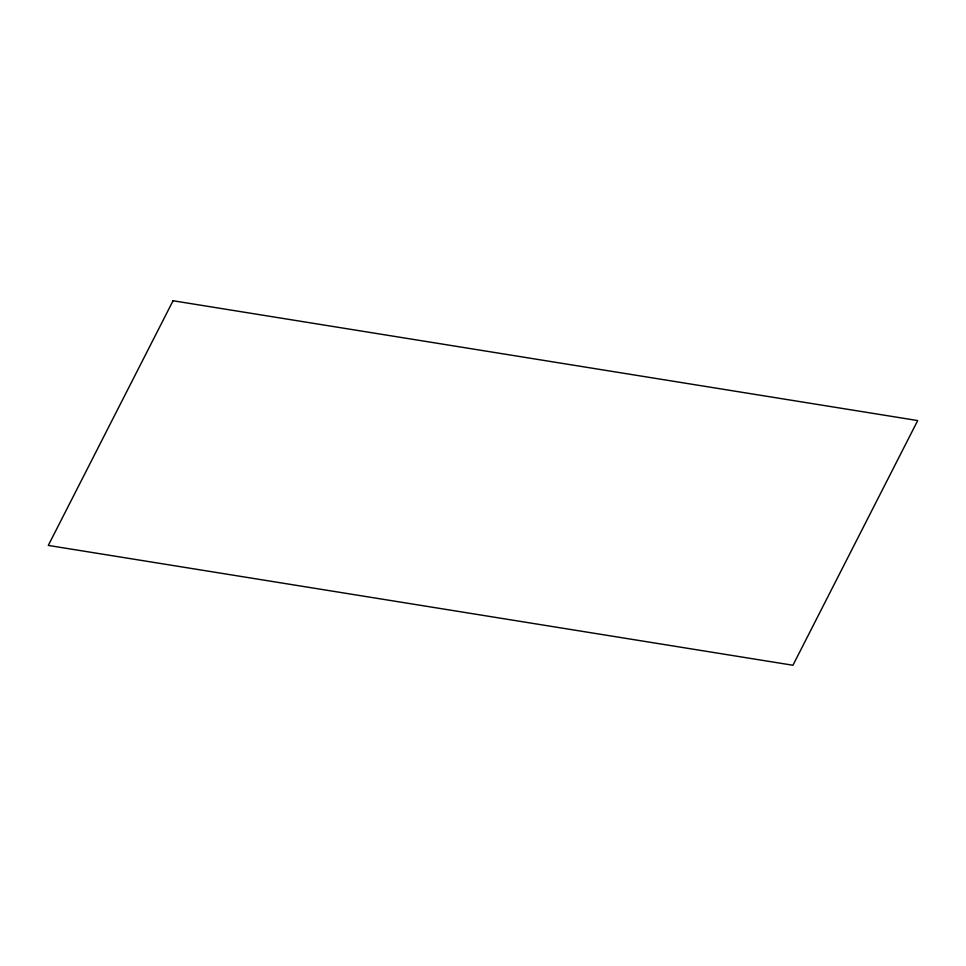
<?xml version="1.0" encoding="UTF-8"?>
<svg xmlns="http://www.w3.org/2000/svg" width="966" height="966" viewBox="0 0 966 966"><rect width="100%" height="100%" fill="white"/><g stroke="black" fill="none" stroke-linecap="round" stroke-linejoin="round"><path stroke-width="1.45" d="M173.059 300.752L48.3 545.428L792.941 665.248L917.7 420.572L173.059 300.752"/></g></svg>
